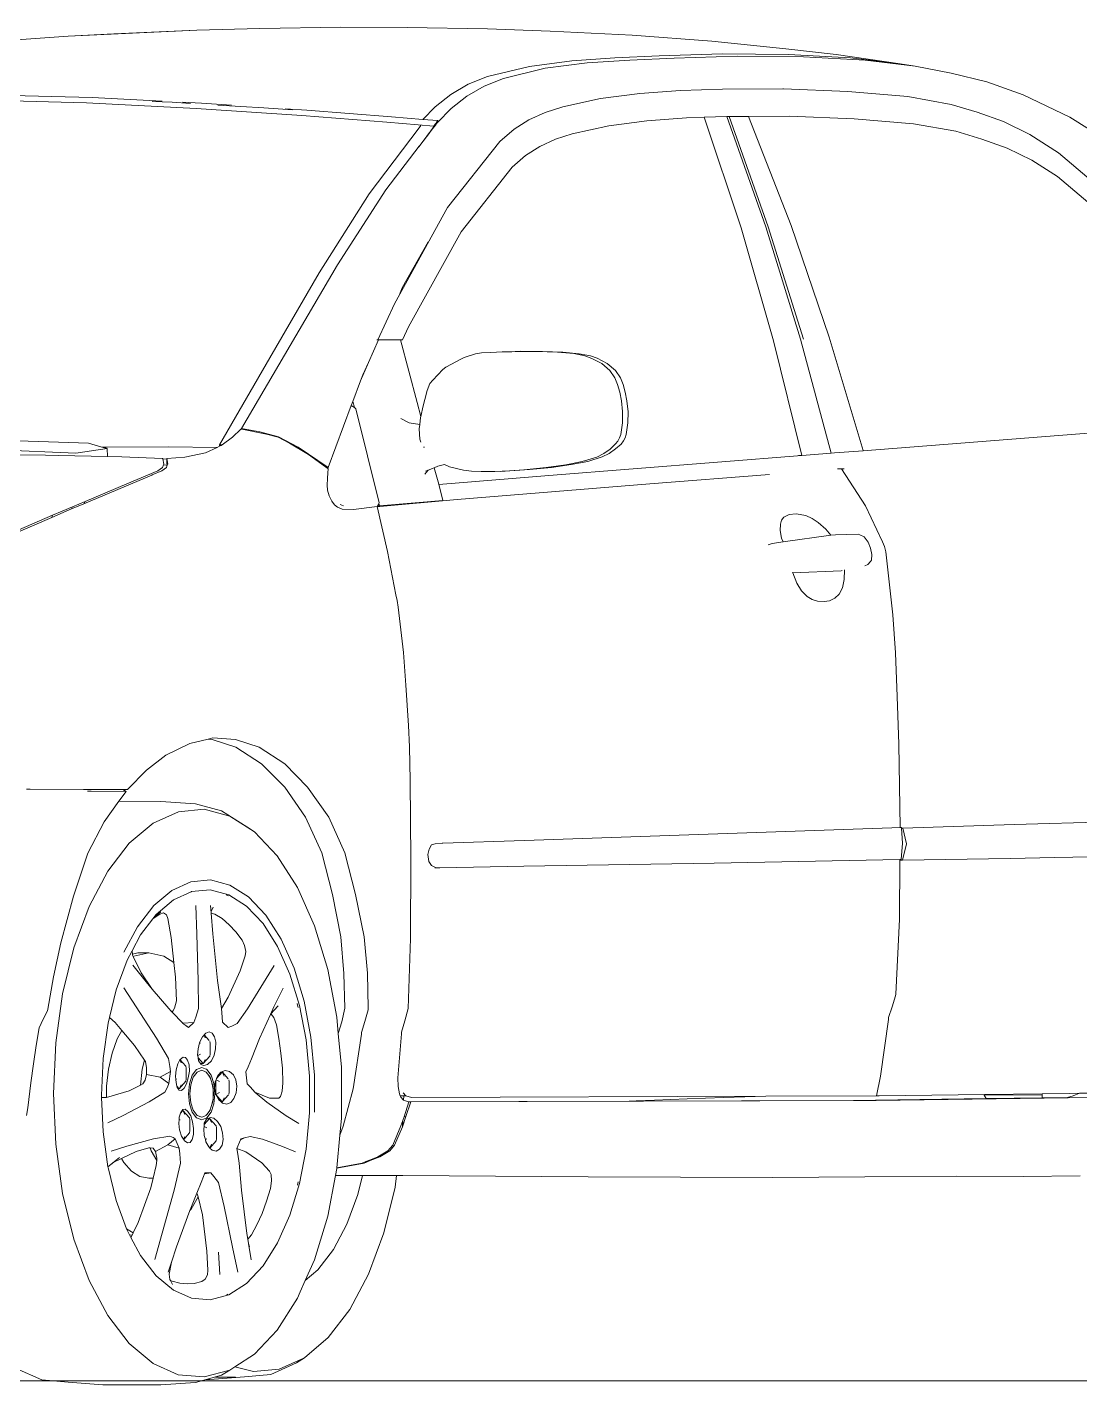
# Model space of a CAD drawing. Header units: inches. Extents: x 1944 to 3775, y -462 to 1299.
# Drawn here: x 3328.6 to 3375.5, y 1211.9 to 1272.3 of the extents above; entities that cross this region are included whole.
import ezdxf

# ---------------------------------------------------------------- set-up
doc = ezdxf.new("R2010")
doc.units = ezdxf.units.IN
doc.header["$MEASUREMENT"] = 0
doc.layers.add('CAR', color=173, linetype='Continuous', lineweight=13)

# ---------------------------------------------------------------- blocks, each defined once
blk = doc.blocks.new('A$C40BF4DA2')
at = {"layer": 'CAR'}
for p, q in [((29.536, 59.899), (25.978, 59.636)), ((33.184, 60.071), (29.536, 59.899)), ((35.97, 60.183), (33.184, 60.071)), ((35.97, 60.183), (39.56, 60.246)), ((39.56, 60.246), (42.506, 60.256)), ((46.119, 60.199), (42.506, 60.256)), ((46.119, 60.199), (48.928, 60.124)), ((52.626, 59.953), (48.928, 60.124)), ((54.65, 59.855), (48.928, 60.124)), ((52.626, 59.953), (54.65, 59.855)), ((58.233, 59.597), (54.65, 59.855)), ((22.68, 59.297), (20.447, 59.039)), ((25.978, 59.636), (22.68, 59.297)), ((16.93, 58.515), (19.147, 58.785)), ((17.593, 58.63), (16.93, 58.515)), ((20.447, 59.039), (17.593, 58.63)), ((19.811, 58.898), (17.593, 58.63)), ((19.147, 58.785), (21.899, 58.931)), ((22.563, 59.038), (19.811, 58.898)), ((21.899, 58.931), (24.851, 58.961)), ((25.514, 59.062), (22.563, 59.038)), ((24.851, 58.961), (27.665, 58.882)), ((28.329, 58.98), (25.514, 59.062)), ((27.665, 58.882), (29.632, 58.794)), ((30.302, 58.889), (28.329, 58.98)), ((29.632, 58.794), (31.535, 58.671)), ((32.22, 58.761), (30.302, 58.889)), ((31.535, 58.671), (33.404, 58.427)), ((34.105, 58.511), (32.22, 58.761)), ((13.741, 57.821), (15.323, 58.209)), ((15.323, 58.209), (16.93, 58.515)), ((33.404, 58.427), (35.269, 57.974)), ((35.978, 58.056), (34.105, 58.511)), ((36.836, 57.714), (35.978, 58.056)), ((12.123, 57.245), (13.741, 57.821)), ((22.797, 57.505), (19.918, 57.399)), ((22.827, 57.505), (22.797, 57.505)), ((25.506, 57.498), (22.827, 57.505)), ((27.377, 57.432), (25.506, 57.498)), ((29.191, 57.302), (27.377, 57.432)), ((35.269, 57.974), (36.125, 57.633)), ((36.125, 57.633), (36.902, 57.182)), ((37.615, 57.26), (36.836, 57.714)), ((10.038, 56.247), (12.123, 57.245)), ((17.26, 57.17), (15.321, 56.815)), ((19.918, 57.399), (17.26, 57.17)), ((30.935, 57.075), (29.191, 57.302)), ((32.622, 56.712), (30.935, 57.075)), ((36.902, 57.182), (37.595, 56.638)), ((38.312, 56.713), (37.615, 57.26)), ((47.381, 56.781), (48.713, 56.871)), ((48.713, 56.871), (49.559, 56.916)), ((53.842, 56.891), (48.955, 56.634)), ((49.207, 56.864), (50.019, 56.914)), ((50.019, 56.914), (50.914, 56.952)), ((50.463, 56.963), (53.584, 57.128)), ((53.584, 57.128), (57.871, 57.236)), ((58.151, 56.999), (53.842, 56.891)), ((7.714, 54.781), (10.038, 56.247)), ((14.162, 56.471), (12.992, 56.052)), ((15.321, 56.815), (14.162, 56.471)), ((19.649, 56.18), (22.543, 56.287)), ((24.356, 56.284), (22.454, 51.428)), ((22.543, 56.287), (24.356, 56.284)), ((25.216, 56.282), (23.467, 51.366)), ((25.321, 56.28), (23.583, 51.361)), ((24.356, 56.284), (25.216, 56.282)), ((26.329, 56.243), (24.682, 51.329)), ((25.216, 56.282), (25.216, 56.283)), ((25.216, 56.282), (25.263, 56.282)), ((25.263, 56.282), (25.321, 56.28)), ((25.321, 56.28), (26.329, 56.243)), ((26.329, 56.243), (27.105, 56.214)), ((27.105, 56.214), (28.875, 56.083)), ((33.401, 56.463), (32.622, 56.712)), ((34.13, 56.135), (33.401, 56.463)), ((37.595, 56.638), (38.202, 56.018)), ((38.862, 56.153), (38.312, 56.713)), ((38.862, 56.153), (40.255, 56.267)), ((40.255, 56.267), (44.016, 56.555)), ((44.244, 56.317), (40.463, 56.028)), ((44.016, 56.555), (44.983, 56.62)), ((48.955, 56.634), (44.244, 56.317)), ((44.668, 56.571), (45.943, 56.667)), ((45.943, 56.667), (47.983, 56.79)), ((12.992, 56.052), (11.812, 55.484)), ((13.963, 55.274), (15.117, 55.621)), ((15.117, 55.621), (16.998, 55.957)), ((16.998, 55.957), (19.649, 56.18)), ((28.875, 56.083), (30.568, 55.859)), ((30.568, 55.859), (32.2, 55.505)), ((34.791, 55.716), (34.13, 56.135)), ((35.424, 55.16), (34.791, 55.716)), ((38.188, 56.035), (38.19, 56.097)), ((38.19, 56.097), (38.862, 56.153)), ((38.19, 56.097), (38.232, 56.039)), ((38.202, 56.018), (38.244, 56.022)), ((38.241, 55.968), (38.202, 56.018)), ((38.232, 56.039), (38.244, 56.022)), ((38.266, 55.935), (38.241, 55.968)), ((38.244, 56.022), (38.282, 55.971)), ((38.305, 55.938), (38.266, 55.935)), ((38.341, 55.837), (38.266, 55.935)), ((38.282, 55.971), (38.305, 55.938)), ((38.305, 55.938), (38.364, 55.856)), ((38.355, 55.838), (38.341, 55.837)), ((38.362, 55.81), (38.341, 55.837)), ((38.364, 55.853), (38.345, 55.851)), ((38.345, 55.851), (38.355, 55.838)), ((38.355, 55.838), (38.363, 55.827)), ((38.363, 55.827), (38.362, 55.81)), ((38.525, 55.597), (38.362, 55.81)), ((38.364, 55.853), (38.363, 55.827)), ((38.363, 55.827), (38.534, 55.597)), ((40.463, 56.028), (38.364, 55.856)), ((38.364, 55.856), (38.364, 55.853)), ((39.021, 55.779), (38.944, 55.882)), ((41.244, 52.833), (39.021, 55.779)), ((11.812, 55.484), (10.54, 54.666)), ((12.828, 54.863), (13.963, 55.274)), ((32.2, 55.505), (32.942, 55.264)), ((32.942, 55.264), (33.646, 54.942)), ((37.75, 52.229), (35.424, 55.16)), ((38.534, 55.597), (38.525, 55.597)), ((38.547, 55.568), (38.525, 55.597)), ((38.534, 55.597), (38.555, 55.569)), ((38.547, 55.568), (38.555, 55.569)), ((38.843, 55.182), (38.547, 55.568)), ((38.555, 55.569), (38.843, 55.182)), ((38.843, 55.182), (39.029, 54.933)), ((10.54, 54.666), (9.08, 53.433)), ((11.724, 54.332), (12.828, 54.863)), ((33.646, 54.942), (34.283, 54.541)), ((34.283, 54.541), (34.874, 54.025)), ((40.5, 53.021), (39.017, 54.955)), ((10.586, 53.603), (11.724, 54.332)), ((34.874, 54.025), (37.152, 51.146)), ((9.234, 52.461), (10.586, 53.603)), ((42.657, 49.671), (40.5, 53.021)), ((43.469, 49.317), (41.244, 52.833)), ((40.121, 47.946), (37.75, 52.229)), ((22.454, 51.428), (20.763, 46.455)), ((23.467, 51.366), (21.906, 46.371)), ((23.583, 51.361), (22.04, 46.362)), ((24.682, 51.329), (23.238, 46.295)), ((37.152, 51.146), (39.498, 46.916)), ((38.614, 50.699), (39.76, 48.677)), ((44.766, 46.09), (42.657, 49.671)), ((45.67, 45.534), (43.469, 49.317)), ((39.76, 48.677), (39.883, 48.406)), ((40.859, 46.343), (40.121, 47.946)), ((39.498, 46.916), (39.768, 46.342)), ((20.763, 46.455), (19.242, 41.413)), ((22.04, 46.362), (20.672, 41.296)), ((23.238, 46.295), (21.977, 41.186)), ((39.112, 43.553), (39.855, 46.342)), ((39.855, 46.342), (39.768, 46.342)), ((39.855, 46.342), (39.871, 46.342)), ((40.361, 46.343), (39.871, 46.342)), ((39.871, 46.342), (40.825, 46.338)), ((40.361, 46.343), (40.385, 46.342)), ((40.385, 46.342), (40.823, 46.343)), ((40.823, 46.343), (40.824, 46.341)), ((40.823, 46.343), (40.859, 46.343)), ((40.824, 46.341), (40.825, 46.338)), ((40.825, 46.338), (41.283, 45.331)), ((40.859, 46.343), (40.907, 46.34)), ((46.935, 42.391), (44.766, 46.09)), ((31.086, 45.516), (30.64, 45.28)), ((31.324, 45.512), (30.887, 45.287)), ((31.392, 45.629), (31.086, 45.516)), ((31.642, 45.621), (31.324, 45.512)), ((31.891, 45.721), (31.392, 45.629)), ((32.131, 45.727), (31.642, 45.621)), ((32.623, 45.793), (31.891, 45.721)), ((32.861, 45.791), (32.131, 45.727)), ((33.527, 45.818), (32.623, 45.793)), ((33.774, 45.815), (32.861, 45.791)), ((34.496, 45.826), (33.527, 45.818)), ((34.737, 45.811), (33.774, 45.815)), ((34.89, 45.807), (34.496, 45.826)), ((34.89, 45.807), (34.737, 45.811)), ((35.319, 45.798), (34.89, 45.807)), ((35.834, 45.779), (35.319, 45.798)), ((36.245, 45.759), (35.834, 45.779)), ((36.517, 45.718), (36.245, 45.759)), ((36.517, 45.718), (37.022, 45.547)), ((37.138, 45.492), (37.022, 45.547)), ((37.138, 45.492), (37.837, 45.115)), ((47.909, 41.667), (45.67, 45.534)), ((30.278, 44.976), (30.048, 44.648)), ((30.64, 45.28), (30.278, 44.976)), ((30.522, 44.97), (30.299, 44.645)), ((30.887, 45.287), (30.522, 44.97)), ((37.837, 45.115), (37.971, 45.013)), ((37.971, 45.013), (38.411, 44.544)), ((41.283, 45.331), (41.633, 44.515)), ((41.283, 45.331), (41.534, 44.779)), ((41.534, 44.779), (41.633, 44.515)), ((29.938, 44.348), (29.849, 44.008)), ((30.048, 44.648), (29.938, 44.348)), ((30.188, 44.349), (30.088, 44.004)), ((30.299, 44.645), (30.188, 44.349)), ((38.411, 44.544), (38.543, 44.396)), ((38.543, 44.396), (38.658, 44.076)), ((41.633, 44.515), (41.977, 43.596)), ((29.773, 43.616), (29.714, 43.135)), ((29.849, 44.008), (29.773, 43.616)), ((30.01, 43.618), (29.96, 43.14)), ((30.088, 44.004), (30.01, 43.618)), ((38.658, 44.076), (38.764, 43.687)), ((38.764, 43.687), (38.838, 43.403)), ((38.946, 42.926), (39.112, 43.553)), ((41.977, 43.596), (41.906, 43.318)), ((41.977, 43.596), (42.044, 43.417)), ((29.714, 43.135), (29.725, 42.635)), ((29.96, 43.14), (29.966, 42.635)), ((38.838, 43.403), (38.946, 42.926)), ((38.946, 42.926), (38.957, 42.879)), ((41.837, 43.269), (40.798, 39.084)), ((41.837, 43.269), (41.906, 43.318)), ((41.906, 43.318), (42.044, 43.417)), ((42.044, 43.417), (43.077, 40.658)), ((29.725, 42.635), (29.8, 42.119)), ((29.966, 42.635), (30.043, 42.117)), ((38.957, 42.879), (38.992, 42.575)), ((39.015, 42.368), (38.988, 41.909)), ((39.462, 42.636), (38.992, 42.575)), ((38.992, 42.575), (39.015, 42.368)), ((39.835, 42.832), (39.462, 42.636)), ((39.835, 42.832), (39.837, 42.834)), ((46.914, 42.354), (45.818, 42.137)), ((46.112, 42.243), (46.935, 42.391)), ((46.914, 42.354), (46.935, 42.391)), ((46.96, 42.363), (46.914, 42.354)), ((47.33, 42), (46.96, 42.363)), ((9.031, 42.198), (19.239, 41.401)), ((29.8, 42.119), (29.845, 41.971)), ((29.845, 41.971), (29.924, 41.836)), ((29.924, 41.836), (30.027, 41.692)), ((30.043, 42.117), (30.091, 41.972)), ((30.091, 41.972), (30.168, 41.833)), ((30.168, 41.833), (30.268, 41.701)), ((38.988, 41.909), (38.942, 41.786)), ((44.794, 41.739), (43.952, 41.238)), ((44.408, 41.552), (45.287, 42.018)), ((45.304, 41.998), (44.794, 41.739)), ((45.287, 42.018), (46.112, 42.243)), ((45.818, 42.137), (45.304, 41.998)), ((47.801, 41.664), (47.33, 42)), ((53.16, 41.563), (53.744, 41.734)), ((60.665, 41.966), (53.744, 41.734)), ((19.242, 41.413), (19.239, 41.401)), ((19.239, 41.401), (20.526, 41.3)), ((20.526, 41.3), (20.672, 41.296)), ((20.526, 41.3), (20.67, 41.289)), ((20.672, 41.296), (20.67, 41.289)), ((20.67, 41.289), (21.977, 41.186)), ((22.129, 41.187), (21.977, 41.186)), ((33.244, 40.294), (21.977, 41.186)), ((30.027, 41.692), (30.271, 41.484)), ((30.268, 41.701), (30.508, 41.474)), ((30.271, 41.484), (30.553, 41.276)), ((30.508, 41.474), (30.795, 41.278)), ((30.553, 41.276), (30.866, 41.124)), ((30.795, 41.278), (31.103, 41.12)), ((30.866, 41.124), (31.509, 40.925)), ((31.103, 41.12), (31.76, 40.92)), ((38.778, 41.566), (38.82, 41.561)), ((43.077, 40.658), (44.408, 41.552)), ((43.952, 41.238), (43.128, 40.638)), ((47.801, 41.664), (47.852, 41.666)), ((47.84, 41.636), (47.801, 41.664)), ((47.88, 41.617), (47.84, 41.636)), ((47.852, 41.666), (47.909, 41.667)), ((47.909, 41.604), (47.88, 41.617)), ((47.909, 41.667), (47.909, 41.604)), ((48.024, 41.549), (47.909, 41.604)), ((50.195, 41.568), (48.024, 41.549)), ((48.54, 41.303), (48.024, 41.549)), ((49.453, 41.114), (48.54, 41.303)), ((50.252, 41.054), (49.453, 41.114)), ((52.919, 41.565), (50.195, 41.568)), ((52.262, 41.125), (50.447, 41.054)), ((52.898, 41.139), (52.262, 41.125)), ((52.898, 41.139), (52.918, 41.492)), ((55.081, 41.188), (52.898, 41.139)), ((52.918, 41.492), (53.16, 41.563)), ((54.31, 41.289), (52.918, 41.492)), ((53.16, 41.563), (52.919, 41.565)), ((62.006, 41.629), (54.31, 41.289)), ((55.658, 41.197), (55.081, 41.188)), ((55.658, 41.197), (57.984, 41.224)), ((20.214, 40.596), (19.133, 38.947)), ((20.192, 40.598), (20.082, 40.598)), ((20.294, 40.598), (20.192, 40.598)), ((20.384, 40.597), (20.214, 40.596)), ((31.509, 40.925), (32.245, 40.785)), ((31.76, 40.92), (32.479, 40.779)), ((32.245, 40.785), (33.118, 40.658)), ((32.479, 40.779), (33.366, 40.654)), ((33.118, 40.658), (34.105, 40.562)), ((33.366, 40.654), (34.351, 40.555)), ((34.105, 40.562), (34.755, 40.515)), ((34.351, 40.555), (35.001, 40.509)), ((34.755, 40.515), (35.405, 40.479)), ((35.001, 40.509), (35.643, 40.479)), ((37.039, 40.533), (36.695, 40.49)), ((37.664, 40.676), (37.039, 40.533)), ((37.884, 40.78), (37.664, 40.676)), ((37.897, 40.786), (37.884, 40.78)), ((37.884, 40.78), (38.184, 40.713)), ((38.15, 39.907), (38.345, 40.646)), ((38.184, 40.713), (38.345, 40.646)), ((38.345, 40.646), (38.623, 40.53)), ((38.766, 40.358), (38.623, 40.53)), ((38.623, 40.53), (38.73, 40.486)), ((43.077, 40.658), (43.087, 40.608)), ((43.077, 40.658), (43.128, 40.638)), ((43.087, 40.608), (43.077, 40.601)), ((43.077, 40.601), (43.091, 40.411)), ((43.128, 40.638), (43.087, 40.608)), ((50.219, 40.801), (50.252, 41.054)), ((50.253, 40.717), (50.219, 40.801)), ((50.244, 40.763), (50.253, 40.763)), ((50.252, 41.025), (50.252, 41.054)), ((50.252, 41.025), (50.443, 41.033)), ((50.253, 40.803), (50.252, 41.025)), ((50.253, 40.763), (50.411, 40.768)), ((50.253, 40.763), (50.253, 40.717)), ((50.277, 40.657), (50.253, 40.717)), ((50.481, 40.501), (50.277, 40.657)), ((50.443, 41.033), (50.398, 40.801)), ((50.398, 40.801), (50.411, 40.768)), ((50.411, 40.768), (50.456, 40.657)), ((50.447, 41.054), (50.443, 41.033)), ((50.456, 40.657), (50.66, 40.501)), ((50.91, 40.32), (50.481, 40.501)), ((50.66, 40.501), (52.033, 39.92)), ((28.749, 39.924), (23.42, 40.344)), ((37.328, 39.233), (28.749, 39.924)), ((38.147, 39.894), (33.244, 40.294)), ((35.643, 40.479), (36.258, 40.469)), ((36.006, 40.472), (36.258, 40.469)), ((36.258, 40.469), (36.695, 40.49)), ((37.962, 39.193), (38.147, 39.894)), ((38.147, 39.894), (38.15, 39.907)), ((43.091, 40.411), (43.105, 40.158)), ((43.105, 40.158), (43.123, 39.861)), ((50.926, 40.317), (50.91, 40.32)), ((50.925, 40.314), (50.91, 40.32)), ((50.925, 40.314), (50.926, 40.317)), ((50.925, 40.314), (53.951, 39.043)), ((52.033, 39.92), (53.895, 39.139)), ((43.028, 39.393), (42.906, 39.148)), ((43.106, 39.651), (43.028, 39.393)), ((43.123, 39.861), (43.106, 39.651)), ((19.133, 38.947), (18.384, 37.35)), ((40.766, 38.921), (37.328, 39.233)), ((37.959, 39.181), (37.962, 39.193)), ((40.785, 38.94), (37.959, 39.181)), ((40.888, 38.921), (40.437, 36.921)), ((40.875, 38.921), (40.766, 38.921)), ((40.814, 39.055), (40.785, 38.94)), ((40.877, 38.941), (40.785, 38.94)), ((40.814, 39.055), (40.798, 39.084)), ((40.877, 38.941), (40.814, 39.055)), ((40.888, 38.921), (40.875, 38.921)), ((40.888, 38.921), (40.877, 38.941)), ((41.951, 38.788), (40.888, 38.921)), ((42.444, 38.798), (41.951, 38.788)), ((42.39, 38.951), (42.533, 39.002)), ((42.664, 38.889), (42.444, 38.798)), ((42.783, 38.994), (42.664, 38.889)), ((42.906, 39.148), (42.783, 38.994)), ((53.895, 39.139), (53.951, 39.043)), ((53.895, 39.139), (54.455, 38.904)), ((54.512, 38.807), (53.951, 39.043)), ((54.505, 38.818), (54.455, 38.904)), ((54.455, 38.904), (54.922, 38.708)), ((54.512, 38.807), (54.505, 38.818)), ((54.747, 38.708), (54.512, 38.807)), ((55.387, 38.431), (54.747, 38.708)), ((54.922, 38.708), (55.347, 38.524)), ((20.909, 37.91), (21.241, 38.206)), ((21.241, 38.206), (21.51, 38.387)), ((21.51, 38.387), (21.799, 38.519)), ((21.799, 38.519), (22.224, 38.595)), ((22.224, 38.595), (22.539, 38.564)), ((22.539, 38.564), (22.77, 38.44)), ((22.77, 38.44), (22.876, 38.304)), ((22.876, 38.304), (22.924, 38.134)), ((22.924, 38.134), (22.932, 37.847)), ((55.387, 38.431), (55.347, 38.524)), ((55.347, 38.524), (57.191, 37.726)), ((57.203, 37.644), (55.387, 38.431)), ((19.027, 37.332), (19.201, 37.564)), ((19.201, 37.564), (19.394, 37.66)), ((19.462, 37.679), (19.394, 37.66)), ((19.462, 37.679), (20.482, 37.663)), ((20.482, 37.663), (20.677, 37.636)), ((20.677, 37.636), (20.909, 37.91)), ((20.677, 37.636), (22.811, 37.343)), ((22.873, 37.511), (22.811, 37.343)), ((22.932, 37.847), (22.873, 37.511)), ((18.24, 36.893), (17.915, 34.101)), ((18.292, 37.13), (18.24, 36.893)), ((18.384, 37.35), (18.292, 37.13)), ((18.854, 36.783), (18.912, 37.066)), ((18.912, 37.066), (19.027, 37.332)), ((22.811, 37.343), (23.298, 37.276)), ((23.476, 37.205), (23.298, 37.276)), ((40.437, 36.921), (40.058, 34.983)), ((18.876, 36.535), (18.854, 36.783)), ((18.916, 36.471), (18.876, 36.535)), ((19.035, 36.334), (18.916, 36.471)), ((19.17, 36.28), (19.035, 36.334)), ((20.083, 35.673), (20.076, 36.105)), ((20.161, 35.294), (20.083, 35.673)), ((20.18, 36.069), (20.228, 36.059)), ((20.228, 36.059), (22.376, 35.959)), ((22.375, 35.957), (22.196, 35.503)), ((22.376, 35.959), (22.375, 35.957)), ((22.383, 35.989), (22.376, 35.959)), ((20.318, 35.008), (20.161, 35.294)), ((21.985, 35.159), (21.744, 34.913)), ((22.196, 35.503), (21.985, 35.159)), ((20.499, 34.833), (20.318, 35.008)), ((20.748, 34.716), (20.499, 34.833)), ((20.975, 34.683), (20.748, 34.716)), ((21.273, 34.706), (20.975, 34.683)), ((21.517, 34.778), (21.273, 34.706)), ((21.744, 34.913), (21.517, 34.778)), ((40.003, 34.739), (39.956, 34.435)), ((40.058, 34.983), (40.003, 34.739)), ((17.915, 34.101), (17.809, 32.406)), ((39.956, 34.435), (39.716, 32.415)), ((17.809, 32.406), (17.724, 30.464)), ((39.716, 32.415), (39.608, 30.968)), ((39.608, 30.968), (39.499, 29.166)), ((17.724, 30.464), (17.661, 28.337)), ((39.499, 29.166), (39.452, 28.215)), ((46.152, 28.197), (47.201, 28.545)), ((47.188, 28.201), (48.239, 28.549)), ((47.201, 28.545), (48.203, 28.613)), ((48.203, 28.613), (48.419, 28.56)), ((48.239, 28.549), (48.419, 28.56)), ((48.419, 28.56), (49.23, 28.363)), ((17.661, 28.337), (17.596, 24.631)), ((39.452, 28.215), (39.415, 26.718)), ((45.005, 27.458), (46.152, 28.197)), ((46.044, 27.46), (47.188, 28.201)), ((49.23, 28.363), (50.307, 27.852)), ((50.307, 27.852), (51.159, 27.184)), ((43.989, 26.423), (45.005, 27.458)), ((45.009, 26.424), (46.044, 27.46)), ((39.415, 26.718), (39.387, 23.196)), ((51.159, 27.184), (52.012, 26.316)), ((43.044, 25.09), (43.989, 26.423)), ((44.086, 25.091), (45.009, 26.424)), ((52.213, 26.316), (52.012, 26.316)), ((52.213, 26.316), (52.077, 26.235)), ((53.627, 26.238), (52.077, 26.235)), ((52.077, 26.235), (52.394, 25.792)), ((52.213, 26.316), (53.754, 26.319)), ((53.795, 26.239), (53.627, 26.238)), ((53.761, 26.32), (53.754, 26.319)), ((53.919, 26.319), (53.761, 26.32)), ((53.919, 26.319), (53.976, 26.321)), ((53.976, 26.321), (56.344, 26.337)), ((56.509, 26.339), (56.344, 26.337)), ((47.453, 25.135), (48.595, 25.436)), ((48.982, 25.676), (47.818, 25.37)), ((48.595, 25.436), (49.746, 25.331)), ((48.982, 25.676), (50.528, 25.79)), ((50.528, 25.79), (52.394, 25.792)), ((52.394, 25.792), (53.044, 24.882)), ((12.521, 24.765), (7.603, 24.903)), ((42.337, 23.502), (43.044, 25.09)), ((43.352, 23.502), (44.086, 25.091)), ((46.357, 24.437), (47.453, 25.135)), ((47.818, 25.37), (46.701, 24.659)), ((49.746, 25.331), (50.869, 24.823)), ((50.869, 24.823), (51.929, 23.929)), ((53.044, 24.882), (53.774, 23.483)), ((17.469, 24.597), (12.521, 24.765)), ((17.306, 23.897), (17.469, 24.597)), ((17.469, 24.597), (17.529, 24.597)), ((17.529, 24.597), (17.486, 23.936)), ((17.532, 24.631), (17.529, 24.598)), ((17.529, 24.598), (17.529, 24.597)), ((17.596, 24.631), (17.532, 24.631)), ((34.324, 24.045), (17.532, 24.631)), ((17.609, 24.631), (17.596, 24.631)), ((45.342, 23.365), (46.357, 24.437)), ((46.357, 24.437), (46.701, 24.659)), ((17.483, 23.178), (17.306, 23.897)), ((17.486, 23.936), (17.545, 23.207)), ((37.97, 23.926), (34.324, 24.045)), ((37.97, 23.926), (37.991, 23.924)), ((38.301, 23.898), (37.991, 23.924)), ((38.465, 23.849), (38.301, 23.898)), ((38.581, 23.667), (38.465, 23.849)), ((38.627, 23.42), (38.581, 23.667)), ((51.929, 23.929), (52.891, 22.677)), ((7.809, 23.348), (10.707, 23.288)), ((12.698, 23.248), (10.707, 23.288)), ((17.483, 23.178), (12.698, 23.248)), ((17.585, 23.174), (17.483, 23.178)), ((17.545, 23.207), (17.598, 23.206)), ((17.585, 23.174), (17.598, 23.174)), ((17.598, 23.174), (17.598, 23.206)), ((17.598, 23.206), (17.605, 23.206)), ((17.605, 23.206), (17.63, 20.551)), ((17.605, 23.206), (25.885, 23.043)), ((25.885, 23.043), (34.354, 22.902)), ((38.477, 22.93), (38.595, 23.108)), ((38.595, 23.108), (38.627, 23.42)), ((39.387, 23.196), (39.403, 19.683)), ((41.849, 21.648), (42.337, 23.502)), ((42.88, 21.648), (43.352, 23.502)), ((44.441, 21.954), (45.342, 23.365)), ((53.774, 23.483), (54.422, 21.576)), ((34.354, 22.902), (38.101, 22.832)), ((38.101, 22.832), (38.262, 22.828)), ((38.262, 22.828), (38.477, 22.93)), ((38.319, 22.83), (38.262, 22.828)), ((52.891, 22.677), (53.724, 21.108)), ((43.683, 20.249), (44.441, 21.954)), ((47.449, 22.065), (46.619, 21.537)), ((48.314, 22.292), (47.449, 22.065)), ((48.324, 21.847), (47.5, 21.631)), ((49.186, 22.212), (48.314, 22.292)), ((49.156, 21.771), (48.324, 21.847)), ((49.182, 21.759), (49.156, 21.771)), ((50.037, 21.827), (49.186, 22.212)), ((50.839, 21.15), (50.037, 21.827)), ((41.468, 19.758), (41.849, 21.648)), ((42.505, 19.762), (42.88, 21.648)), ((46.619, 21.537), (45.851, 20.726)), ((47.5, 21.631), (46.708, 21.127)), ((47.623, 21.634), (47.519, 21.589)), ((48.284, 20.831), (48.307, 21.157)), ((48.962, 21.155), (48.928, 19.884)), ((49.967, 21.404), (49.182, 21.759)), ((50.732, 20.758), (49.967, 21.404)), ((54.422, 21.576), (54.974, 19.493)), ((17.63, 20.551), (17.793, 17.211)), ((45.851, 20.726), (45.168, 19.658)), ((46.708, 21.127), (45.975, 20.354)), ((47.486, 20.301), (47.801, 20.57)), ((47.801, 20.57), (48.12, 20.771)), ((48.12, 20.771), (48.282, 20.815)), ((48.201, 21.078), (48.281, 20.887)), ((48.215, 19.887), (48.282, 20.815)), ((48.281, 20.887), (48.284, 20.831)), ((48.282, 20.815), (48.284, 20.831)), ((50.067, 19.726), (50.219, 20.574)), ((50.219, 20.574), (50.277, 20.736)), ((50.277, 20.736), (50.413, 20.823)), ((50.413, 20.823), (50.568, 20.765)), ((50.526, 20.867), (50.872, 20.571)), ((50.568, 20.765), (50.872, 20.571)), ((50.882, 20.562), (50.732, 20.758)), ((51.562, 20.208), (50.839, 21.15)), ((50.872, 20.571), (50.882, 20.562)), ((51.427, 19.853), (50.882, 20.562)), ((53.724, 21.108), (54.401, 19.271)), ((43.092, 18.304), (43.683, 20.249)), ((45.975, 20.354), (45.325, 19.335)), ((46.903, 19.618), (47.182, 19.984)), ((47.182, 19.984), (47.486, 20.301)), ((51.568, 20.201), (51.562, 20.208)), ((52.168, 19.07), (51.568, 20.201)), ((39.403, 19.683), (39.502, 16.562)), ((41.323, 18.135), (41.468, 19.758)), ((42.371, 18.132), (42.505, 19.762)), ((45.168, 19.658), (44.594, 18.366)), ((46.744, 19.113), (46.794, 19.374)), ((46.794, 19.374), (46.903, 19.618)), ((47.996, 17.821), (48.215, 19.887)), ((48.928, 19.884), (48.857, 17.818)), ((49.948, 18.622), (50.067, 19.726)), ((51.805, 19.141), (51.427, 19.853)), ((54.974, 19.493), (55.302, 17.972)), ((45.325, 19.335), (44.777, 18.104)), ((46.774, 18.914), (46.744, 19.113)), ((46.997, 18.24), (46.774, 18.914)), ((49.948, 18.622), (50.393, 18.906)), ((50.393, 18.906), (51.06, 19.041)), ((51.547, 19.042), (51.06, 19.041)), ((51.06, 19.041), (51.727, 18.901)), ((51.754, 18.884), (51.397, 18.153)), ((51.789, 18.991), (51.547, 19.042)), ((51.727, 18.901), (51.754, 18.884)), ((51.785, 18.948), (51.754, 18.884)), ((51.789, 18.991), (51.785, 18.948)), ((51.805, 19.141), (51.789, 18.991)), ((52.028, 18.72), (51.805, 19.141)), ((54.401, 19.271), (54.902, 17.227)), ((41.297, 16.584), (41.323, 18.135)), ((42.687, 16.182), (43.092, 18.304)), ((44.594, 18.366), (44.146, 16.894)), ((46.664, 16.56), (45.48, 18.48)), ((47.524, 17.071), (46.997, 18.24)), ((49.877, 17.969), (49.948, 18.622)), ((51.397, 18.153), (50.91, 17.428)), ((51.185, 17.75), (51.769, 18.501)), ((52.517, 17.393), (52.028, 18.72)), ((42.33, 16.589), (42.371, 18.132)), ((44.777, 18.104), (44.35, 16.7)), ((47.827, 16.568), (47.996, 17.821)), ((48.857, 17.818), (48.846, 16.564)), ((49.831, 16.904), (49.877, 17.969)), ((50.91, 17.428), (51.185, 17.75)), ((55.302, 17.972), (55.558, 16.546)), ((17.793, 17.211), (17.797, 17.136)), ((17.797, 17.136), (17.947, 16.647)), ((45.498, 16.636), (45.073, 17.472)), ((47.827, 16.568), (47.524, 17.071)), ((50.175, 16.571), (50.91, 17.428)), ((50.715, 15.249), (52.18, 17.495)), ((52.817, 16.169), (52.517, 17.393)), ((54.902, 17.227), (55.208, 15.04)), ((17.947, 16.647), (18.108, 16.163)), ((39.502, 16.562), (39.659, 16.026)), ((41.295, 16.507), (41.297, 16.584)), ((41.432, 15.983), (41.295, 16.507)), ((42.468, 15.981), (42.33, 16.589)), ((44.146, 16.894), (43.84, 15.287)), ((44.35, 16.7), (44.058, 15.168)), ((44.448, 16.781), (44.405, 16.607)), ((44.448, 16.781), (44.45, 16.785)), ((45.307, 16.684), (45.635, 16.317)), ((45.647, 16.304), (45.498, 16.636)), ((46.664, 16.56), (47.122, 15.9)), ((47.798, 16.189), (47.827, 16.568)), ((48.846, 16.564), (48.969, 16.185)), ((49.552, 15.921), (50.019, 16.409)), ((49.923, 16.582), (49.831, 16.904)), ((49.995, 16.452), (49.923, 16.582)), ((50.061, 16.452), (49.995, 16.452)), ((50.019, 16.409), (49.995, 16.452)), ((50.019, 16.409), (50.061, 16.452)), ((50.061, 16.452), (50.175, 16.571)), ((55.558, 16.546), (55.574, 16.465)), ((55.574, 16.465), (55.764, 16.088)), ((18.108, 16.163), (18.117, 16.073)), ((18.117, 16.073), (18.465, 13.553)), ((39.659, 16.026), (39.808, 15.522)), ((41.586, 15.499), (41.432, 15.983)), ((42.62, 15.449), (42.468, 15.981)), ((42.62, 15.449), (42.687, 16.182)), ((45.263, 15.232), (45.381, 15.849)), ((45.381, 15.849), (45.499, 16.165)), ((45.499, 16.165), (45.615, 16.318)), ((45.615, 16.318), (45.635, 16.317)), ((45.635, 16.317), (45.647, 16.304)), ((46.129, 15.234), (45.647, 16.304)), ((47.122, 15.9), (47.368, 15.781)), ((47.368, 15.781), (47.531, 15.721)), ((47.531, 15.721), (47.779, 15.956)), ((47.779, 15.956), (47.798, 16.189)), ((48.969, 16.185), (49.061, 15.952)), ((49.061, 15.952), (49.552, 15.921)), ((49.061, 15.952), (49.298, 15.727)), ((49.413, 15.807), (49.298, 15.727)), ((49.298, 15.727), (49.389, 15.788)), ((49.389, 15.788), (49.413, 15.807)), ((49.413, 15.807), (49.539, 15.908)), ((49.539, 15.908), (49.552, 15.921)), ((52.256, 15.59), (52.562, 15.952)), ((52.562, 15.952), (52.817, 16.169)), ((52.878, 15.917), (52.817, 16.169)), ((53.1, 14.338), (52.878, 15.917)), ((55.764, 16.088), (55.952, 15.705)), ((39.808, 15.522), (39.813, 15.441)), ((39.813, 15.441), (39.973, 13.489)), ((41.595, 15.425), (41.586, 15.499)), ((41.953, 12.997), (41.595, 15.425)), ((42.482, 13.951), (42.62, 15.449)), ((43.84, 15.287), (43.684, 13.598)), ((44.058, 15.168), (43.909, 13.557)), ((45.175, 14.578), (45.263, 15.232)), ((46.489, 14.332), (46.129, 15.234)), ((48.14, 15.307), (48.082, 15.064)), ((48.235, 15.469), (48.14, 15.307)), ((48.373, 15.526), (48.235, 15.469)), ((48.59, 15.394), (48.366, 15.14)), ((48.523, 15.468), (48.373, 15.526)), ((48.59, 15.394), (48.523, 15.468)), ((48.603, 15.38), (48.548, 15.267)), ((48.603, 15.38), (48.59, 15.394)), ((48.671, 15.305), (48.603, 15.38)), ((48.799, 15.061), (48.671, 15.305)), ((50.715, 15.249), (50.178, 14.344)), ((51.695, 14.927), (52.256, 15.59)), ((52.466, 15.217), (52.256, 15.59)), ((52.699, 14.587), (52.466, 15.217)), ((56.082, 14.916), (55.952, 15.705)), ((45.112, 13.912), (45.175, 14.578)), ((48.082, 15.064), (48.085, 14.777)), ((48.085, 14.777), (48.151, 14.489)), ((48.342, 15.105), (48.333, 15.025)), ((48.333, 14.538), (48.333, 15.025)), ((48.343, 14.449), (48.333, 14.538)), ((48.803, 15.045), (48.762, 15.023)), ((48.885, 14.47), (48.762, 14.536)), ((48.803, 15.045), (48.799, 15.061)), ((48.868, 14.774), (48.803, 15.045)), ((48.888, 14.487), (48.868, 14.774)), ((51.26, 14.274), (51.695, 14.927)), ((52.86, 13.875), (52.699, 14.587)), ((55.208, 15.04), (55.312, 12.781)), ((56.082, 14.916), (56.204, 14.102)), ((42.482, 11.684), (42.482, 13.951)), ((45.085, 13.255), (45.112, 13.912)), ((46.64, 13.979), (46.489, 14.332)), ((46.734, 13.748), (46.64, 13.979)), ((48.151, 14.489), (48.27, 14.245)), ((48.27, 14.245), (48.447, 14.082)), ((48.343, 14.449), (48.636, 14.115)), ((48.447, 14.082), (48.605, 14.025)), ((48.48, 13.852), (48.707, 13.94)), ((48.548, 14.293), (48.636, 14.115)), ((48.605, 14.025), (48.739, 14.081)), ((48.636, 14.115), (48.868, 14.378)), ((48.76, 14.115), (48.636, 14.115)), ((48.707, 13.94), (48.933, 13.85)), ((48.739, 14.081), (48.76, 14.115)), ((48.76, 14.115), (48.842, 14.244)), ((48.842, 14.244), (48.868, 14.378)), ((48.868, 14.378), (48.885, 14.47)), ((48.885, 14.47), (48.888, 14.487)), ((49.268, 14.054), (49.254, 13.779)), ((49.332, 14.27), (49.268, 14.054)), ((49.434, 14.393), (49.332, 14.27)), ((49.412, 13.999), (49.403, 13.91)), ((49.403, 13.423), (49.403, 13.91)), ((49.675, 14.297), (49.412, 13.999)), ((49.53, 14.406), (49.434, 14.393)), ((49.67, 14.306), (49.53, 14.406)), ((49.682, 14.283), (49.617, 14.152)), ((49.675, 14.297), (49.67, 14.306)), ((49.682, 14.283), (49.675, 14.297)), ((49.772, 14.108), (49.682, 14.283)), ((49.839, 13.842), (49.772, 14.108)), ((50.123, 13.99), (50.102, 13.759)), ((50.178, 14.344), (50.123, 13.99)), ((51.158, 13.922), (51.213, 14.203)), ((51.16, 13.625), (51.158, 13.922)), ((51.213, 14.203), (51.26, 14.274)), ((51.26, 14.274), (51.351, 13.873)), ((53.174, 12.707), (53.1, 14.338)), ((56.204, 14.102), (56.318, 13.265)), ((18.465, 13.553), (18.653, 12.679)), ((39.973, 13.489), (39.956, 13.102)), ((43.684, 11.957), (43.684, 13.598)), ((43.909, 13.557), (43.909, 11.92)), ((46.674, 13.22), (46.734, 13.748)), ((47.18, 13.389), (47.139, 13.106)), ((47.294, 13.623), (47.18, 13.389)), ((47.467, 13.771), (47.294, 13.623)), ((47.655, 13.811), (47.467, 13.771)), ((47.495, 13.398), (47.486, 13.321)), ((47.486, 12.834), (47.486, 13.321)), ((47.786, 13.739), (47.526, 13.444)), ((47.848, 13.737), (47.655, 13.811)), ((47.788, 13.74), (47.701, 13.564)), ((48.046, 13.449), (47.789, 13.74)), ((47.862, 13.722), (47.848, 13.737)), ((48.004, 13.56), (47.862, 13.722)), ((48.065, 13.399), (47.915, 13.319)), ((48.046, 13.449), (48.004, 13.56)), ((48.065, 13.399), (48.046, 13.449)), ((48.081, 13.355), (48.065, 13.399)), ((48.081, 12.743), (48.081, 13.355)), ((48.099, 13.307), (48.081, 13.355)), ((48.132, 13.017), (48.099, 13.307)), ((48.16, 13.223), (48.288, 13.6)), ((48.198, 12.98), (48.273, 13.33)), ((48.333, 13.513), (48.218, 13.175)), ((48.288, 13.6), (48.48, 13.852)), ((48.304, 13.415), (48.362, 13.527)), ((48.504, 13.738), (48.333, 13.513)), ((48.362, 13.527), (48.364, 13.533)), ((48.364, 13.533), (48.368, 13.537)), ((48.368, 13.537), (48.389, 13.579)), ((48.515, 13.88), (48.48, 13.852)), ((48.531, 13.748), (48.504, 13.738)), ((48.511, 13.733), (48.531, 13.748)), ((48.707, 13.817), (48.531, 13.748)), ((48.909, 13.737), (48.707, 13.817)), ((49.081, 13.51), (48.909, 13.737)), ((48.933, 13.85), (49.125, 13.597)), ((49.196, 13.172), (49.081, 13.51)), ((49.125, 13.597), (49.254, 13.219)), ((49.254, 13.779), (49.305, 13.486)), ((49.305, 13.486), (49.389, 13.221)), ((49.412, 13.334), (49.403, 13.423)), ((49.412, 13.334), (49.705, 13)), ((49.858, 13.407), (49.831, 13.421)), ((49.87, 13.55), (49.839, 13.842)), ((49.846, 13.274), (49.858, 13.407)), ((49.858, 13.407), (49.87, 13.55)), ((50.102, 13.759), (50.553, 13.516)), ((50.102, 13.759), (50.164, 13.232)), ((50.553, 13.516), (50.164, 13.232)), ((50.553, 13.516), (51.16, 13.625)), ((51.221, 13.382), (51.16, 13.625)), ((51.329, 13.211), (51.221, 13.382)), ((51.351, 13.873), (51.428, 13.16)), ((52.942, 13.114), (52.86, 13.875)), ((9.135, 12.806), (9.605, 12.797)), ((9.882, 12.677), (9.605, 12.797)), ((9.605, 12.797), (10.038, 12.79)), ((10.038, 12.79), (11.268, 12.774)), ((11.268, 12.774), (11.269, 12.72)), ((11.268, 12.774), (13.836, 12.74)), ((13.851, 12.711), (11.269, 12.72)), ((11.269, 12.72), (11.273, 12.589)), ((13.851, 12.711), (13.771, 12.556)), ((13.836, 12.74), (13.851, 12.711)), ((18.532, 12.679), (13.836, 12.74)), ((39.608, 12.682), (39.734, 12.821)), ((39.902, 12.763), (39.866, 12.682)), ((39.956, 13.102), (39.902, 12.763)), ((42.398, 11.338), (41.953, 12.997)), ((45.125, 12.893), (45.085, 13.255)), ((45.197, 12.654), (45.125, 12.893)), ((46.334, 12.848), (45.682, 12.58)), ((45.805, 12.396), (46.317, 12.83)), ((46.317, 12.83), (46.334, 12.848)), ((46.334, 12.848), (46.535, 13.062)), ((46.535, 13.062), (46.674, 13.22)), ((47.139, 13.106), (47.167, 12.816)), ((47.167, 12.816), (47.271, 12.563)), ((47.495, 12.75), (47.486, 12.834)), ((47.507, 12.733), (47.789, 12.412)), ((47.789, 12.412), (48.081, 12.743)), ((48.081, 12.743), (47.915, 12.832)), ((47.94, 12.5), (48.083, 12.734)), ((48.084, 12.743), (48.081, 12.743)), ((48.083, 12.734), (48.084, 12.743)), ((48.084, 12.743), (48.132, 13.017)), ((48.115, 12.777), (48.16, 13.223)), ((48.16, 12.332), (48.115, 12.777)), ((48.198, 12.98), (48.178, 12.777)), ((48.178, 12.777), (48.198, 12.573)), ((48.218, 13.175), (48.198, 12.98)), ((48.198, 12.573), (48.198, 12.98)), ((49.236, 12.773), (49.196, 13.172)), ((49.196, 12.375), (49.236, 12.773)), ((49.254, 13.219), (49.299, 12.773)), ((49.299, 12.773), (49.254, 12.328)), ((49.389, 13.221), (49.487, 13.023)), ((49.487, 13.023), (49.606, 12.922)), ((49.606, 12.922), (49.718, 12.935)), ((49.617, 13.178), (49.705, 13)), ((49.705, 13), (49.806, 13.115)), ((49.757, 13), (49.705, 13)), ((49.718, 12.935), (49.757, 13)), ((49.757, 13), (49.792, 13.059)), ((49.792, 13.059), (49.806, 13.115)), ((49.806, 13.115), (49.846, 13.274)), ((50.164, 13.232), (50.231, 13.074)), ((50.231, 13.074), (50.355, 12.843)), ((50.355, 12.843), (51.048, 12.413)), ((51.428, 13.16), (51.329, 13.211)), ((51.933, 12.901), (51.428, 13.16)), ((52.942, 12.608), (51.933, 12.901)), ((52.942, 12.608), (52.942, 13.114)), ((53.169, 12.601), (53.174, 12.707)), ((55.312, 12.781), (55.209, 10.523)), ((56.318, 13.265), (56.452, 12.146)), ((10.106, 12.59), (9.122, 12.606)), ((10.142, 12.614), (9.882, 12.677)), ((18.663, 12.479), (10.106, 12.59)), ((11.103, 12.591), (10.142, 12.614)), ((11.273, 12.589), (11.103, 12.591)), ((13.771, 12.556), (11.273, 12.589)), ((19.671, 12.48), (13.771, 12.556)), ((18.532, 12.679), (18.642, 12.679)), ((18.642, 12.679), (18.653, 12.679)), ((18.653, 12.679), (18.654, 12.675)), ((18.654, 12.675), (23.573, 12.66)), ((18.663, 12.479), (39.394, 12.407)), ((19.671, 12.48), (29.662, 12.445)), ((23.585, 12.659), (23.573, 12.66)), ((25.449, 12.608), (23.585, 12.659)), ((39.365, 12.607), (23.585, 12.659)), ((27.083, 12.553), (25.449, 12.608)), ((28.543, 12.495), (27.083, 12.553)), ((29.356, 12.459), (28.543, 12.495)), ((29.662, 12.445), (29.356, 12.459)), ((39.49, 12.412), (29.662, 12.445)), ((39.365, 12.607), (39.608, 12.682)), ((39.394, 12.407), (39.475, 12.407)), ((39.611, 11.759), (39.394, 12.407)), ((39.49, 12.412), (39.475, 12.407)), ((39.475, 12.407), (39.694, 11.752)), ((39.712, 12.481), (39.49, 12.412)), ((39.608, 12.682), (39.703, 12.682)), ((39.712, 12.481), (39.703, 12.682)), ((39.703, 12.682), (39.717, 12.682)), ((39.716, 12.482), (39.712, 12.481)), ((39.839, 12.621), (39.716, 12.482)), ((39.717, 12.682), (39.866, 12.682)), ((39.866, 12.682), (39.839, 12.621)), ((44.945, 11.788), (45.805, 12.396)), ((45.276, 12.57), (45.197, 12.654)), ((45.682, 12.58), (45.276, 12.57)), ((47.271, 12.563), (47.414, 12.386)), ((47.414, 12.386), (47.591, 12.312)), ((47.591, 12.312), (47.775, 12.352)), ((47.701, 12.59), (47.789, 12.412)), ((47.775, 12.352), (47.841, 12.412)), ((47.841, 12.412), (47.789, 12.412)), ((47.841, 12.412), (47.94, 12.5)), ((48.288, 11.953), (48.16, 12.332)), ((48.199, 12.569), (48.198, 12.573)), ((48.199, 12.569), (48.199, 12.553)), ((48.202, 12.537), (48.199, 12.553)), ((48.202, 12.534), (48.202, 12.537)), ((48.202, 12.534), (48.218, 12.378)), ((48.262, 12.256), (48.202, 12.534)), ((48.218, 12.378), (48.264, 12.244)), ((48.264, 12.244), (48.293, 12.157)), ((48.293, 12.157), (48.333, 12.04)), ((49.081, 12.038), (49.196, 12.375)), ((49.254, 12.328), (49.125, 11.951)), ((51.048, 12.413), (52.202, 11.812)), ((52.956, 12.604), (52.942, 12.608)), ((53.169, 12.601), (52.956, 12.604)), ((53.1, 11.076), (53.169, 12.601)), ((56.452, 12.146), (56.513, 11.802)), ((39.694, 11.752), (39.611, 11.759)), ((39.75, 11.344), (39.611, 11.759)), ((39.694, 11.752), (39.753, 11.576)), ((39.765, 11.307), (39.753, 11.576)), ((39.753, 11.576), (39.831, 11.344)), ((42.551, 10.933), (42.482, 11.684)), ((43.909, 11.92), (44.058, 10.308)), ((44.385, 11.447), (44.945, 11.788)), ((47.996, 11.544), (47.856, 11.314)), ((48.163, 11.688), (47.996, 11.544)), ((48.353, 11.676), (48.061, 11.344)), ((48.331, 11.723), (48.163, 11.688)), ((48.353, 11.676), (48.265, 11.498)), ((48.48, 11.7), (48.288, 11.953)), ((48.332, 12.063), (48.33, 12.067)), ((48.486, 11.643), (48.331, 11.723)), ((48.332, 12.061), (48.332, 12.063)), ((48.356, 12.016), (48.332, 12.061)), ((48.333, 12.04), (48.473, 11.855)), ((48.596, 11.399), (48.353, 11.676)), ((48.395, 11.676), (48.353, 11.676)), ((48.473, 11.855), (48.504, 11.814)), ((48.518, 11.67), (48.48, 11.7)), ((48.707, 11.611), (48.48, 11.7)), ((48.591, 11.462), (48.486, 11.643)), ((48.504, 11.814), (48.513, 11.81)), ((48.513, 11.81), (48.707, 11.734)), ((48.707, 11.734), (48.909, 11.812)), ((48.933, 11.699), (48.707, 11.611)), ((48.909, 11.812), (49.081, 12.038)), ((49.125, 11.951), (48.933, 11.699)), ((49.112, 11.522), (49.068, 11.229)), ((49.196, 11.786), (49.112, 11.522)), ((49.318, 11.983), (49.196, 11.786)), ((49.251, 11.698), (49.241, 11.608)), ((49.241, 11.121), (49.241, 11.608)), ((49.544, 12.029), (49.251, 11.698)), ((49.446, 12.082), (49.318, 11.983)), ((49.542, 12.067), (49.446, 12.082)), ((49.544, 12.029), (49.456, 11.851)), ((49.572, 12.029), (49.542, 12.067)), ((49.65, 11.908), (49.544, 12.029)), ((49.572, 12.029), (49.544, 12.029)), ((49.64, 11.942), (49.572, 12.029)), ((49.65, 11.908), (49.64, 11.942)), ((49.703, 11.725), (49.65, 11.908)), ((49.71, 11.628), (49.67, 11.607)), ((49.71, 11.628), (49.703, 11.725)), ((49.721, 11.449), (49.71, 11.628)), ((52.202, 11.812), (52.888, 11.474)), ((39.765, 11.307), (39.75, 11.344)), ((40.112, 10.488), (39.765, 11.307)), ((39.831, 11.344), (40.193, 10.488)), ((42.551, 10.933), (42.398, 11.338)), ((42.686, 9.474), (42.551, 10.933)), ((47.775, 11.032), (47.748, 10.741)), ((47.856, 11.314), (47.775, 11.032)), ((48.061, 11.344), (48.051, 11.255)), ((48.051, 10.768), (48.051, 11.255)), ((48.603, 11.319), (48.48, 11.254)), ((48.543, 10.733), (48.593, 10.916)), ((48.596, 11.399), (48.591, 11.462)), ((48.593, 10.916), (48.612, 11.207)), ((48.603, 11.319), (48.596, 11.399)), ((48.612, 11.207), (48.603, 11.319)), ((49.068, 11.229), (49.07, 10.953)), ((49.07, 10.953), (49.129, 10.736)), ((49.251, 11.032), (49.241, 11.121)), ((49.251, 11.032), (49.507, 10.741)), ((49.516, 10.755), (49.598, 10.892)), ((49.598, 10.892), (49.676, 11.116)), ((49.676, 11.116), (49.67, 11.12)), ((49.676, 11.116), (49.69, 11.157)), ((49.69, 11.157), (49.721, 11.449)), ((50.13, 10.888), (49.973, 10.827)), ((50.858, 10.761), (50.13, 10.888)), ((52.881, 9.519), (53.1, 11.076)), ((40.327, 10.239), (40.112, 10.488)), ((40.193, 10.488), (40.409, 10.239)), ((44.058, 10.308), (44.35, 8.774)), ((45.107, 10.422), (44.534, 10.191)), ((46, 10.746), (45.107, 10.422)), ((46.549, 10.877), (46, 10.746)), ((46.801, 10.816), (46.549, 10.877)), ((46.739, 10.193), (47.138, 10.341)), ((46.965, 10.763), (46.801, 10.816)), ((46.801, 10.816), (46.984, 10.717)), ((46.984, 10.717), (46.965, 10.763)), ((47.138, 10.341), (46.984, 10.717)), ((47.101, 10.084), (47.138, 10.341)), ((47.748, 10.741), (47.797, 10.486)), ((47.797, 10.486), (47.91, 10.305)), ((47.91, 10.305), (48.062, 10.225)), ((48.061, 10.679), (48.051, 10.768)), ((48.061, 10.679), (48.343, 10.358)), ((48.238, 10.26), (48.343, 10.358)), ((48.265, 10.524), (48.346, 10.361)), ((48.343, 10.358), (48.346, 10.361)), ((48.346, 10.361), (48.392, 10.404)), ((48.392, 10.404), (48.516, 10.634)), ((48.543, 10.733), (48.48, 10.767)), ((48.516, 10.634), (48.543, 10.733)), ((49.129, 10.736), (49.219, 10.611)), ((49.219, 10.611), (49.344, 10.596)), ((49.344, 10.596), (49.48, 10.695)), ((49.456, 10.877), (49.516, 10.755)), ((49.48, 10.695), (49.507, 10.741)), ((49.507, 10.741), (49.516, 10.755)), ((49.71, 10.349), (49.675, 10.092)), ((49.881, 10.772), (49.71, 10.349)), ((50.207, 10.506), (49.71, 10.349)), ((49.973, 10.827), (49.881, 10.772)), ((49.881, 10.772), (50.207, 10.506)), ((50.207, 10.506), (50.767, 10.204)), ((50.767, 10.204), (50.872, 10.345)), ((52.045, 10.445), (50.858, 10.761)), ((50.872, 10.345), (51.006, 10.365)), ((51.006, 10.365), (50.958, 10.234)), ((51.006, 10.365), (51.055, 10.373)), ((51.055, 10.373), (51.624, 10.209)), ((52.744, 10.218), (52.045, 10.445)), ((55.209, 10.523), (54.902, 8.338)), ((40.777, 9.966), (40.327, 10.239)), ((40.409, 10.239), (40.858, 9.965)), ((41.198, 9.799), (40.777, 9.966)), ((40.858, 9.965), (41.194, 9.833)), ((41.194, 9.833), (41.388, 9.756)), ((41.397, 9.72), (41.198, 9.799)), ((41.388, 9.756), (41.397, 9.72)), ((41.388, 9.756), (41.556, 9.689)), ((41.475, 9.689), (41.397, 9.72)), ((42.687, 9.459), (41.475, 9.689)), ((41.556, 9.689), (42.686, 9.474)), ((45.681, 9.332), (46.022, 9.704)), ((46.022, 9.704), (46.739, 10.193)), ((46.929, 8.478), (47.04, 9.677)), ((47.04, 9.677), (47.101, 10.084)), ((48.062, 10.225), (48.238, 10.26)), ((49.675, 10.092), (49.643, 9.685)), ((49.643, 9.685), (49.937, 8.488)), ((50.697, 9.912), (50.767, 10.204)), ((50.709, 9.795), (50.697, 9.912)), ((50.958, 10.234), (50.709, 9.795)), ((50.733, 9.577), (50.709, 9.795)), ((51.624, 10.209), (52.274, 9.895)), ((51.83, 9.328), (52.172, 9.716)), ((52.172, 9.716), (52.274, 9.895)), ((52.274, 9.895), (52.625, 9.726)), ((52.363, 9.942), (52.881, 9.519)), ((52.625, 9.726), (52.881, 9.519)), ((9.575, 9.118), (12.118, 9.089)), ((12.118, 9.089), (15.08, 9.101)), ((15.08, 9.101), (19.163, 9.072)), ((19.163, 9.072), (23.268, 9.049)), ((23.268, 9.049), (31.487, 9.078)), ((31.487, 9.078), (39.754, 9.13)), ((39.754, 9.13), (40.023, 9.13)), ((40.023, 9.13), (41.352, 9.131)), ((40.095, 8.621), (40.023, 9.13)), ((41.352, 9.131), (41.541, 9.131)), ((41.541, 9.131), (42.749, 9.132)), ((41.541, 9.131), (41.745, 8.295)), ((42.687, 9.459), (42.686, 9.474)), ((42.688, 9.452), (42.687, 9.459)), ((42.749, 9.132), (42.688, 9.452)), ((43.093, 7.328), (42.749, 9.132)), ((45.599, 8.897), (45.61, 9.174)), ((45.61, 9.174), (45.681, 9.332)), ((48.16, 9.095), (47.961, 8.817)), ((48.297, 9.259), (48.16, 9.095)), ((48.554, 9.26), (48.297, 9.259)), ((48.574, 9.211), (48.297, 9.259)), ((48.574, 9.211), (48.554, 9.26)), ((48.619, 9.097), (48.574, 9.211)), ((48.724, 8.819), (48.619, 9.097)), ((50.866, 9.009), (50.733, 9.577)), ((51.061, 9.009), (51.454, 9.089)), ((51.454, 9.089), (51.83, 9.328)), ((52.517, 8.024), (52.878, 9.498)), ((52.878, 9.498), (52.881, 9.519)), ((40.594, 6.576), (40.095, 8.621)), ((44.35, 8.774), (44.777, 7.367)), ((44.407, 8.857), (44.443, 8.71)), ((45.641, 8.56), (45.599, 8.897)), ((45.814, 7.994), (45.641, 8.56)), ((46.693, 6.55), (46.929, 8.478)), ((47.961, 8.817), (47.708, 7.752)), ((48.917, 8.352), (48.724, 8.819)), ((49.937, 8.488), (50.471, 6.562)), ((50.866, 9.009), (51.061, 9.009)), ((50.966, 8.585), (50.866, 9.009)), ((51.538, 7.042), (50.966, 8.585)), ((41.745, 8.295), (42.234, 6.969)), ((46.019, 7.45), (45.814, 7.994)), ((48.669, 7.387), (48.867, 8.179)), ((48.867, 8.179), (48.902, 8.317)), ((49.175, 7.633), (48.867, 8.179)), ((48.902, 8.317), (48.917, 8.352)), ((49.161, 7.756), (48.917, 8.352)), ((52.051, 6.763), (52.517, 8.024)), ((54.902, 8.338), (54.402, 6.297)), ((43.684, 5.38), (43.093, 7.328)), ((44.777, 7.367), (45.325, 6.132)), ((46.246, 6.94), (46.019, 7.45)), ((47.708, 7.752), (47.338, 5.948)), ((48.473, 5.76), (48.669, 7.387)), ((49.231, 7.57), (49.161, 7.756)), ((49.231, 7.57), (49.175, 7.633)), ((49.829, 5.956), (49.231, 7.57)), ((42.234, 6.969), (42.835, 5.836)), ((46.49, 6.487), (46.246, 6.94)), ((51.761, 6.578), (51.538, 7.042)), ((52.051, 6.763), (51.761, 6.578)), ((51.92, 6.498), (52.028, 6.701)), ((52.028, 6.701), (52.051, 6.763)), ((41.272, 4.739), (40.594, 6.576)), ((45.325, 6.132), (45.975, 5.109)), ((46.654, 6.301), (46.49, 6.487)), ((46.506, 5.377), (46.622, 6.105)), ((46.622, 6.105), (46.578, 5.963)), ((46.622, 6.105), (46.654, 6.301)), ((46.654, 6.301), (46.693, 6.55)), ((50.471, 6.562), (50.789, 5.391)), ((51.427, 5.572), (51.857, 6.379)), ((51.81, 6.475), (51.761, 6.578)), ((51.81, 6.475), (51.92, 6.498)), ((51.857, 6.379), (51.81, 6.475)), ((51.857, 6.379), (51.92, 6.498)), ((54.402, 6.297), (53.725, 4.464)), ((42.835, 5.836), (43.53, 4.932)), ((47.338, 5.948), (47.099, 4.824)), ((47.897, 4.732), (47.95, 5.727)), ((48.431, 4.914), (48.473, 5.76)), ((50.053, 5.276), (49.829, 5.956)), ((50.732, 4.672), (51.427, 5.572)), ((43.53, 4.932), (44.095, 4.454)), ((44.095, 4.454), (43.684, 5.38)), ((45.975, 5.109), (46.708, 4.33)), ((48.448, 4.714), (48.431, 4.914)), ((50.053, 5.276), (50.152, 4.739)), ((50.198, 4.835), (50.053, 5.276)), ((42.104, 3.169), (41.272, 4.739)), ((44.318, 3.95), (44.095, 4.454)), ((46.708, 4.33), (47.5, 3.822)), ((48.552, 4.522), (48.448, 4.714)), ((48.702, 4.42), (48.552, 4.522)), ((49.034, 4.333), (48.702, 4.42)), ((49.359, 4.311), (49.034, 4.333)), ((49.684, 4.335), (49.359, 4.311)), ((50.017, 4.424), (49.684, 4.335)), ((49.967, 4.031), (50.732, 4.672)), ((50.102, 4.467), (50.003, 4.277)), ((50.102, 4.467), (50.017, 4.424)), ((50.121, 4.503), (50.102, 4.467)), ((50.152, 4.739), (50.121, 4.503)), ((53.725, 4.464), (52.892, 2.9)), ((44.443, 3.67), (44.318, 3.95)), ((45.344, 2.254), (44.443, 3.67)), ((47.5, 3.822), (48.324, 3.599)), ((47.537, 3.853), (47.602, 3.824)), ((48.324, 3.599), (49.156, 3.669)), ((49.156, 3.669), (49.185, 3.682)), ((49.185, 3.682), (49.967, 4.031)), ((43.066, 1.916), (42.104, 3.169)), ((52.892, 2.9), (51.931, 1.653)), ((44.126, 1.02), (43.066, 1.916)), ((46.359, 1.176), (45.344, 2.254)), ((51.931, 1.653), (50.871, 0.765)), ((44.481, 0.792), (44.126, 1.02)), ((45.249, 0.511), (44.126, 1.02)), ((44.481, 0.792), (45.625, 0.273)), ((47.224, 0.621), (46.359, 1.176)), ((47.224, 0.621), (46.4, 0.405)), ((47.455, 0.473), (47.224, 0.621)), ((50.871, 0.765), (49.748, 0.263)), ((46.4, 0.405), (45.249, 0.511)), ((45.625, 0.273), (46.799, 0.165)), ((48.349, 0.054), (46.799, 0.165)), ((47.2, 0.163), (48.096, 0.164)), ((48.597, 0.165), (47.455, 0.473)), ((47.455, 0.473), (47.82, 0.239)), ((47.82, 0.239), (48.506, 0.054)), ((48.506, 0.054), (48.349, 0.054)), ((48.506, 0.054), (48.984, -0.075)), ((49.748, 0.263), (48.597, 0.165)), ((55.831, 0.032), (54.658, -0.068)), ((56.976, 0.543), (55.831, 0.032)), ((48.984, -0.075), (50.53, -0.186)), ((50.53, -0.186), (53.108, -0.183)), ((53.108, -0.183), (54.658, -0.068))]:
    blk.add_line(p, q, dxfattribs=at)

msp = doc.modelspace()

# ---------------------------------------------------------------- linework, layer by layer
at = {"layer": 'CAR'}
msp.add_line((2001.69, 1212.071), (3554.696, 1212.071), dxfattribs=at)

# ---------------------------------------------------------------- block references
at = {"layer": 'CAR', "xscale": -1}
msp.add_blockref('A$C40BF4DA2', (3385.119, 1212.071), dxfattribs=at)

doc.saveas('drawing.dxf')
